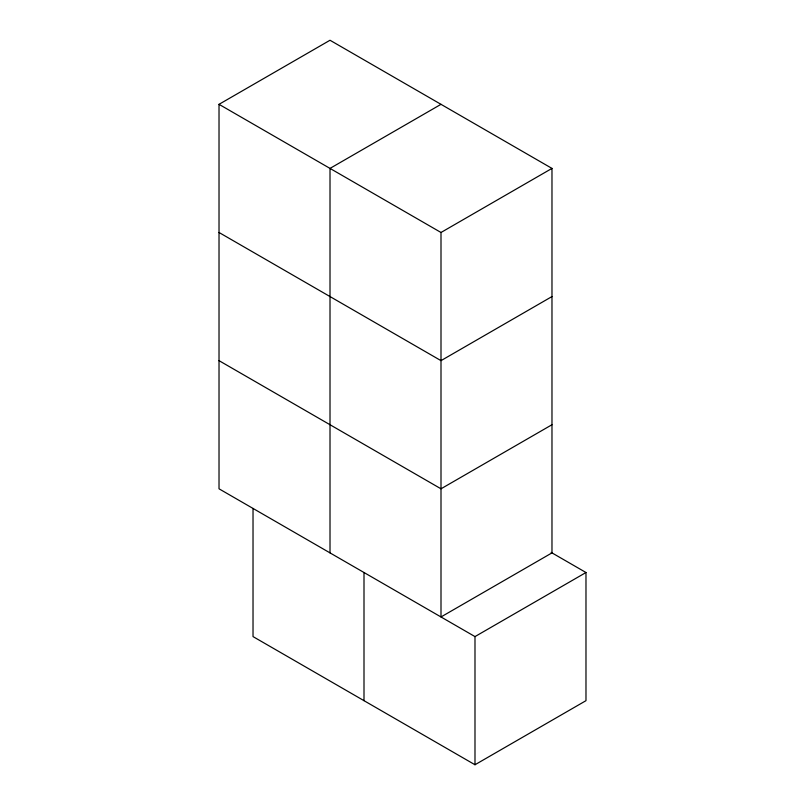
<?xml version="1.0" encoding="UTF-8"?>
<svg xmlns="http://www.w3.org/2000/svg" width="805" height="805" viewBox="0 0 805 805"><rect width="100%" height="100%" fill="white"/><g stroke="black" fill="none" stroke-linecap="round" stroke-linejoin="round"><path stroke-width="1.21" d="M219.02 104.328L440.999 232.484L440.999 616.962L551.978 552.884L551.978 168.406L330.01 40.25L219.02 104.328L219.02 488.806L474.99 636.594L585.98 572.516L585.98 700.672L474.99 764.75L253.022 636.594L253.022 508.438M330.01 552.884L330.01 168.406L440.999 104.328M440.999 232.484L551.978 168.406M551.978 296.562L440.999 360.64L219.02 232.484M551.978 424.728L440.999 488.806L219.02 360.65M551.163 552.411L585.98 572.516M474.99 636.594L474.99 764.75M364.001 572.516L364.001 700.672"/></g></svg>
